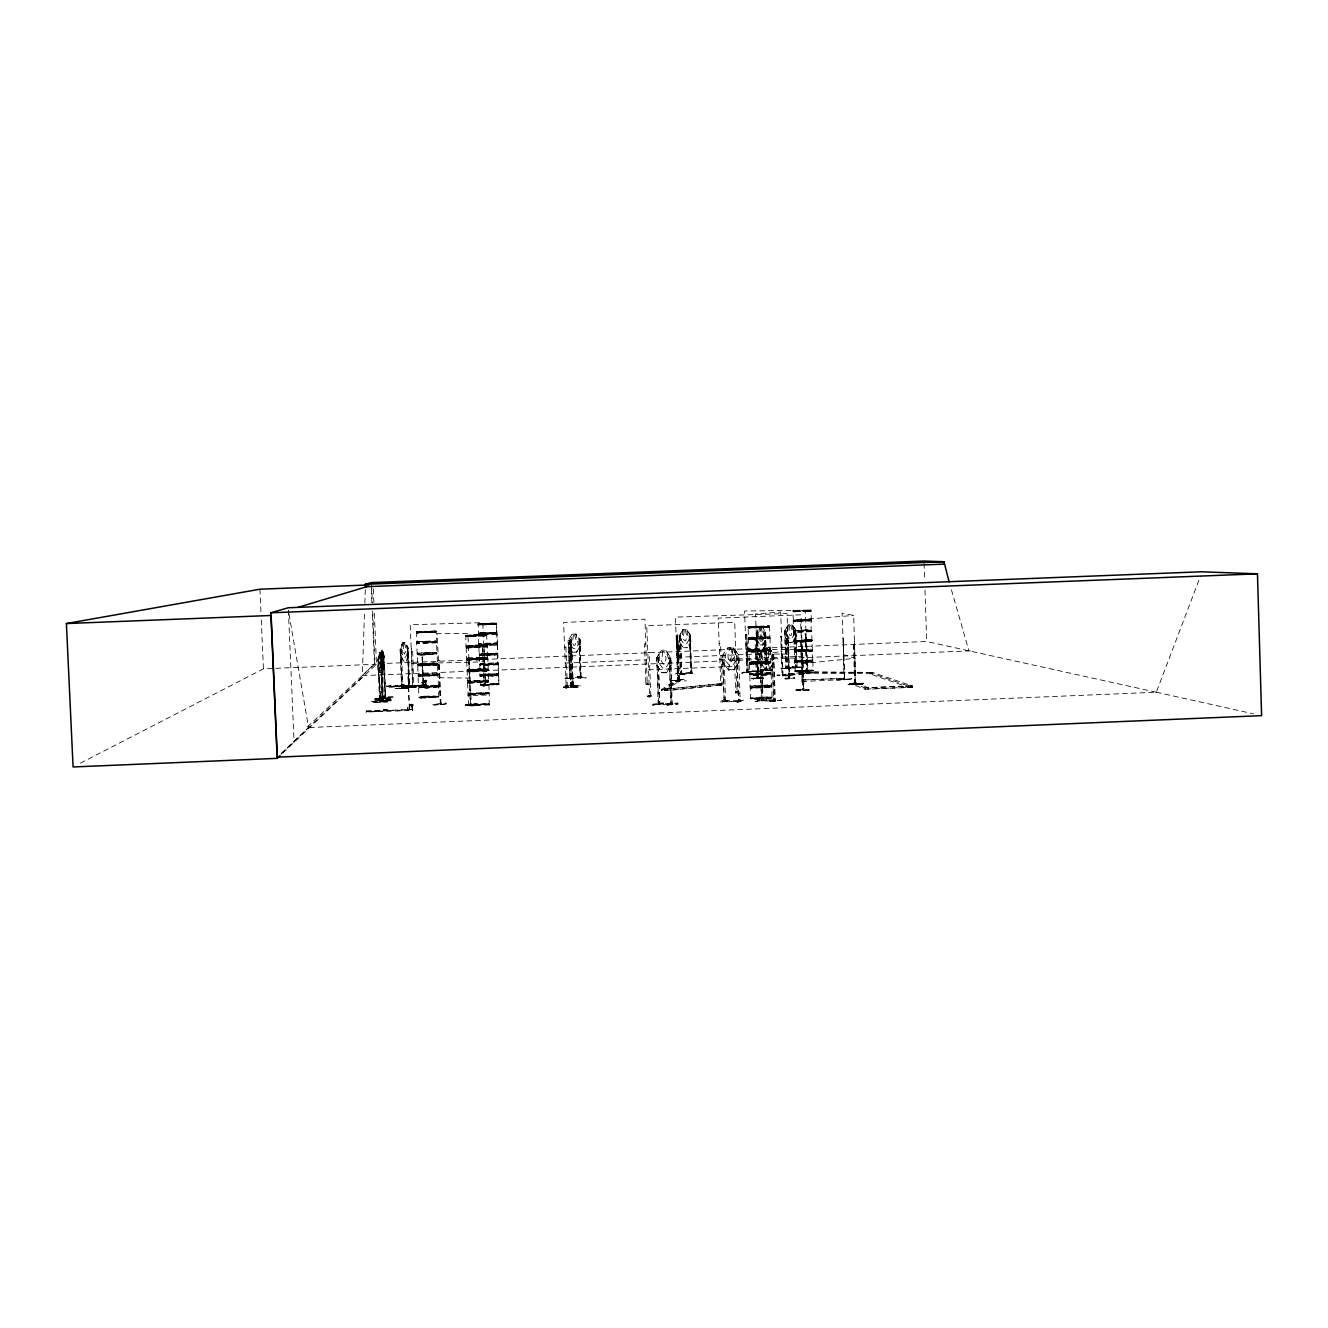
<?xml version="1.0" encoding="UTF-8"?>
<svg xmlns="http://www.w3.org/2000/svg" width="1328" height="1328" viewBox="0 0 1328 1328"><rect width="100%" height="100%" fill="white"/><g stroke="black" fill="none" stroke-linecap="round" stroke-linejoin="round"><path stroke-width="0.75" stroke-dasharray="5 3.75" d="M771.186 672.981L749.606 674.79L771.402 673.728L749.623 674.226L748.129 626.75M757.591 633.058L756.18 633.356L758.271 678.409L756.993 633.29M770.091 637.656L760.23 637.423M812.47 649.973L812.354 651.251L810.512 651.517L794.426 651.716L795.157 671.404L807.49 671.37M811.325 620.558L811.076 610.365M812.553 650.288L794.21 651.135L795.057 649.857M807.158 662.44L812.852 661.145L794.659 661.892L812.819 661.311L812.504 650.604M425.84 680.052L426.006 685.597L425.989 682.127L421.989 682.326C419.416 688.004 426.321 681.314 426.039 685.514L386.68 687.257M572.667 686.427L570.824 645.856L572.385 686.526M677.977 645.242L677.961 649.01L677.645 645.01M381.003 657.974L381.866 657.36M383.892 656.132L382.713 649.824L384.141 656.231L383.161 656.314L384.788 697.847L385.635 696.221M424.96 680.716C422.985 681.812 426.753 680.401 424.894 680.949M425.873 681.463L426.188 681.164M410.634 705.085L411.531 704.819M411.763 704.487C411.663 705.981 412.576 704.72 410.75 704.637M761.176 662.738L749.291 662.307L770.074 661.41M424.329 681.015L423.665 680.467L424.08 681.413M424.595 681.231L424.96 681.264M569.596 640.395L568.085 640.594L569.745 678.757L570.592 677.263M573.281 686.41L571.422 646.122C569.43 622.633 570.31 668.432 571.638 650.986M578.56 687.107L563.437 687.522M579.091 639.764L580.27 677.961L579.025 639.465M677.695 643.848L677.678 646.255L677.363 643.665M677.944 650.205L677.927 652.596L677.595 650.006M678.027 654.787L678.027 650.869L678.409 655.136M680.534 635.846L681.762 674.143C681.911 672.682 680.65 671.619 680.334 674.209L692.004 673.346L691.954 671.951L690.427 672.034L690.626 673.412M689.713 635.232L691.075 673.412L689.132 635.465L690.709 635.332L686.593 629.555L682.741 629.804L686.642 629.721L690.494 635.398L690.925 641.358L687.273 647.649M794.924 630.053L795.887 667.801C795.256 665.859 797.182 665.66 796.783 667.702M677.961 659.651L677.695 640.959L679.272 681.629L677.844 640.677L677.247 641.275M677.927 647.4L677.396 641.872L676.965 646.968L677.164 635.531L677.313 647.118M563.437 687.605L578.56 687.14L578.626 686.244L563.537 687.589M563.504 686.825L580.535 686.111M412.444 705.732L412.809 705.168M804.121 640.909L811.342 640.229M382.149 656.729L382.564 650.919L383.145 656.48M410.701 705.583C412.112 704.886 408.775 706.015 410.352 704.554M678.127 659.817L677.413 640.494M677.147 646.902L677.911 653.708L676.848 634.502L677.961 641.208M410.319 704.587L410.535 705.666M411.116 704.521L411.713 705.649M836.358 679.239L836.391 680.102L851.812 679.239L801.73 681.496L801.979 679.969L844.691 678.342L844.741 679.853L843.147 638.403L844.01 679.886M677.944 645.923L677.861 649.558L677.263 645.541M678.193 652.28L678.093 655.899L677.496 651.865M851.796 678.658L836.275 680.052M416.76 641.673L436.397 640.777L436.182 631.281M420.212 697.897L421.756 697.93L419.067 697.598L418.469 687.257L438.489 686.294L437.742 673.744L418.104 674.491L416.693 642.885L426.338 642.818M438.29 697.017L438.456 686.443L418.403 687.057L418.071 675.869L437.941 674.939L417.922 675.354L421.225 674.01L437.759 673.678L437.144 653.276L417.141 653.741L436.464 652.446M476.769 645.657L465.995 646.603L465.779 635.448L486.928 634.801L481.5 634.502M468.635 705.566L467.522 682.293L488.804 681.048L470.494 681.878L467.622 680.882M466.211 647.549L466.609 659.501L487.791 658.655L486.646 634.618L485.218 634.85M467.589 647.998L487.21 646.703M488.156 644.163L497.419 644.113L496.987 632.908L478.346 634.037M480.902 685.348L479.989 675.404L498.631 674.823L498.249 663.784L479.591 664.249L478.794 644.86M494.282 683.621L499.046 684.368L498.631 674.823L480.122 675.67M382.481 701.035L380.937 656.945L381.684 650.073L383.078 701.101L381.435 656.563M386.929 686.825L386.83 686.327M811.823 630.667L793.546 631.597L793.248 621.089L811.292 620.84L811.01 631.68M793.663 630.634L811.026 629.638M970.336 650.853L362.295 675.62L364.536 611.544M364.835 603.277L365.416 586.744M386.846 686.609L426.072 685.364M389.984 698.528L390.117 697.632L374.712 699.009M374.546 699.026L390.133 698.296L374.679 698.877M387.71 700.918L387.759 701.815L371.79 702.346L371.94 701.433L390.996 700.686L375.16 701.101M371.923 701.516L387.693 700.952L387.759 701.815L371.79 702.379M571.272 649.11C570.791 660.298 569.961 628.277 571.156 646.288M390.913 699.773L375.011 700.47L390.897 699.806M756.977 699.175L772.265 697.764M371.193 710.513C372.338 712.19 365.515 709.501 366.246 712.04L412.643 710.414M366.495 711.592L366.495 710.712M570.725 687.34L569.264 646.753L570.127 640.03L571.455 646.172M571.671 659.053L572.003 652.347L570.874 659.319L570.044 653.077M477.101 659.501L487.808 658.588L488.721 680.733L472.884 680.899L467.456 682.21L488.721 681.38L489.285 693.581L468.419 693.349M401.405 649.093L400.077 649.359L401.62 688.402L409.904 687.406L408.177 648.545L407.032 648.628L405.505 642.752M406.318 661.112L408.576 654.604L407.563 648.147M759.682 699.109L750.635 698.81L750.187 686.692L771.751 685.895L750.171 686.676L749.839 675.421L764.364 675.587L771.302 674.06L749.623 674.84L771.203 674.74L772.099 698.096L771.17 698.345M436.646 641.789L416.56 642.536L436.663 641.789L436.862 652.33L417.224 653.177L436.48 652.446M478.761 644.578L478.445 634.22L492.306 633.921M423.184 683.588L422.337 656.962L423.051 684.02L422.121 662.008M380.721 661.825C379.426 672.964 379.061 640.212 380.588 658.854M383.261 659.369L382.696 662.108L382.265 659.634M409.505 708.936L408.31 676.898M416.776 631.746L417.507 632.394M435.833 664.913L436.995 664.531C435.567 661.095 416.444 668.167 418.088 664.199L434.621 663.07M419.216 697.764L426.039 697.515M465.68 635.431L467.224 635.597L466.145 635.763M480.869 623.612L477.931 624.16L482.761 623.496M486.28 670.59L488.355 669.91L486.762 669.91M763.268 678.409L751.548 678.326L763.484 678.326M747.83 627.098L754.337 627.397M749.175 663.004L758.371 663.502M769.676 626.218L767.418 625.886L768.796 625.969M794.708 640.86L793.829 640.943L804.287 639.98M794.957 671.337L812.487 670.574L811.308 670.524M813.251 670.673L812.421 670.972M412.41 704.421L412.576 710.663L412.726 709.65L366.229 711.742L366.163 712.605M480.255 645.292L497.402 644.163L498.216 663.585L488.936 663.452M380.439 657.011L382.364 701.134L380.439 657.011L381.85 650.056M381.717 665.212L381.003 672.283L381.933 665.262M383.543 669.611L384.24 662.705L383.709 669.611L382.514 669.727L381.219 663.568L382.68 669.893M379.41 700.52L380.522 700.387L380.223 702.047C383.344 687.921 372.902 663.751 380.323 652.048L380.887 658.622M378.546 659.385L379.293 652.48L380.123 668.15L381.319 663.784M403.812 643.715L403.197 649.077L404.243 654.106L405.87 651.533L405.77 648.811L404.675 643.632L403.679 643.715M383.842 661.294L382.68 665.577L381.85 661.825M752.926 678.84L762.704 677.048L752.926 678.874L762.737 677.878M813.068 670.424L794.974 671.005L813.234 670.391M812.836 661.327L813.068 670.806L811.209 671.088M497.303 644.412L497.668 663.004M812.404 650.886L794.327 651.351L812.487 650.637M812.719 661.892L796.684 662.108M761.425 627.795L760.429 627.878L759.666 633.107L760.811 638.021L762.72 635.514L761.309 627.795M770.057 637.822L770.323 651.367L765.974 651.965M804.419 650.106L812.437 650.089L794.26 650.72L802.261 649.973M678.425 655.136L678.01 645.209M811.358 640.71L812.205 640.627L810.578 641.225M797.597 640.727L811.972 640.113L810.163 639.664M812.006 640.926L799.439 640.843M407.663 688.302L408.028 687.539L395.18 688.518L408.061 688.352M407.995 688.236L395.213 688.419M677.595 644.993L677.977 654.887M662.755 651.766L661.56 661.294L663.236 664.149L664.764 664.149L666.042 658.041L664.299 651.766L662.655 651.782M728.408 669.943L733.139 647.765L738.816 655.019L739.015 662.406L733.886 669.86L728.408 669.943L722.996 662.589M801.182 619.778L793.198 620.325L811.225 619.064L807.69 619.462M796.119 689.979L808.752 690.311M752.03 671.337L762.737 671.603M752.03 670.74L763.235 671.553L751.615 671.487L752.096 670.673M811.806 630.866L793.563 631.58L794.376 650.139L812.437 649.923M800.651 611.195L794.061 611.179L811.076 610.482L794.725 611.826M795.09 671.055L797.032 670.374M803.374 620.309L811.375 619.678L793.281 619.877L792.849 610.83L810.877 610.15M764.364 647.101L762.421 654.355L762.621 659.883L765.725 664.299L768.696 664.315L771.551 659.916C771.053 655.185 771.933 644.08 764.164 646.919L759.898 654.289L764.247 647.118M794.908 630.136L793.663 630.468M670.955 665.295L666.573 672.748L671.105 665.361L670.823 657.974L665.843 650.604C657.758 647.583 659.518 658.854 659.369 663.585L662.572 667.967L665.643 667.967L668.582 663.585L668.366 658.041L665.776 650.803M790.459 667.984L781.462 668.316M780.964 668.449L790.558 668.681M684.169 674.375L684.783 673.562L676.085 673.346L684.75 673.562M770.489 650.006L748.843 650.604M684.7 674.242L676.101 673.877M755.2 701.416L766.97 700.205L766.937 699.242L755.831 700.586L755.964 701.466M766.223 700.188L755.2 701.466M564.898 678.641L573.646 678.11L573.065 678.857M565.462 678.409L573.679 678.907M653.011 705.118L652.961 704.155L663.319 702.861L663.353 703.823L652.28 704.985M663.236 703.657L652.231 705.118M771.817 686.576L750.121 687.506L771.784 686.626M680.567 635.963L679.023 636.129L682.907 629.97L681.43 640.544L684.069 643.964L686.559 643.798L688.883 640.046L686.593 629.555M793.181 620.359L801.199 620.309M793.58 630.933L811.823 630.435L794.227 630.485L795.754 667.785M794.775 641.856L795.97 641.474L793.912 641.175L796.368 641.988L794.127 641.988L795.14 641.856M794.028 641.557L797.613 641.042M810.196 639.664L794.011 640.76L795.738 640.876M414.784 686.659L415.498 685.829L409.821 686.875L415.498 685.829M425.624 684.401L425.491 680.069M720.905 702.346C719.693 699.972 728.209 698.395 727.412 701.068L720.772 702.114M727.263 700.918L719.992 702.363M772 698.113L769.692 698.511M408.659 654.654C404.525 673.03 396.292 648.994 402.749 642.852L405.538 642.586L408.393 648.479M793.629 630.85L801.564 630.368M416.179 632.028L419.482 631.53M438.821 696.818L435.617 697.349M480.421 669.461L488.322 669.412L467.19 669.81L468.651 669.445M768.381 662.506L770.97 662.29L768.646 661.045M793.563 610.913L794.592 611.527M645.889 643.864L644.478 643.897L645.873 684.501L647.4 684.435L646.055 684.534C644.445 682.028 649.292 682.575 647.284 684.484L644.943 619.163L563.603 622.417L566.243 688.236L564.915 687.373L565.379 685.812L580.452 685.945M565.628 686.609L566.209 687.373L564.915 687.406M566.11 688.103L565.545 687.273M648.545 695.291L649.774 697.1L647.782 696.171L649.774 697.1M737.372 692.95C737.322 688.419 733.62 694.312 737.156 693L734.716 622.251L646.719 625.77L649.608 696.968L647.782 696.171L648.645 695.208M676.981 680.467L678.243 682.077L677.064 680.434L676.267 681.314L678.243 682.077M677.413 682.111L676.915 640.694M720.971 685.198L719.676 683.571L721.204 685.298M412.51 709.899L412.593 706.396C405.073 702.08 408.825 715.095 407.713 707.094L412.394 706.944M795.455 632.311L793.679 631.945M412.51 709.268L407.796 709.467L412.56 709.119M412.211 708.969L412.012 704.006M1156.339 692.22L926.712 641.49L374.911 663.851L306.552 727.628L1156.339 692.22L1200.462 576.169M767.65 684.949L750.254 686.128L771.585 685.248L767.634 684.949M407.215 653.31L405.687 657.161L403.978 657.343L402.102 653.857L402.799 643.001L405.538 642.586L408.31 648.545M466.759 636.444L485.284 635.232M482.695 624.89L478.943 624.625L480.454 624.741M469.199 671.57L468.087 671.586L472.585 670.955M481.699 655.434L480.188 655.335L481.732 655.434M750.519 627.563L748.693 627.347M756.23 661.311L749.473 661.975L749.457 663.95L752.046 663.685M793.762 611.727L795.273 611.677L793.762 611.577M771.12 672.615L749.789 673.495L771.153 672.864L770.356 651.367L749.075 652.098L765.99 651.965M793.198 620.259L811.408 620.259L803.39 620.857M762.969 644.877L765.775 638.536L769.875 638.602L749.158 639.681M765.658 632.56L765.874 638.585L763.102 644.877L760.081 644.993M757.441 671.503L766.804 670.623L765.443 632.609L762.322 626.766L759.317 627.165L756.462 633.307L758.437 678.342L756.396 678.459L755.034 638.336L770.057 637.423M770.771 662.44L763.932 663.286M770.738 661.51L769.875 661.825M770.622 661.377L761.127 662.157M761.459 653.708L762.637 700.902M772.315 653.808L773.56 701.101L772.232 654.389M792.949 611.229L794.841 610.93M405.057 685.497L401.056 685.165L400.857 686.061L401.056 685.165M762.67 687.107L750.32 688.236L771.634 687.356L762.67 687.107M387.892 709.799C389.253 710.762 381.335 711.061 383.194 709.999M787.056 667.088L785.827 667.187L786.209 668.565L784.815 630.883L788.251 624.691L792.036 624.442L795.87 630.153L796.086 636.112L792.567 642.304L788.882 642.569L785.031 636.859L788.981 642.569M397.52 685.314L393.32 686.377L393.536 685.48M426.504 632.128L435.999 632.095L432.048 632.228L433.011 632.045M433.409 665.145L434.024 664.93M482.711 635.78L483.342 635.647M485.235 670.374L483.907 670.939L485.019 670.955M748.76 628.011L769.41 627.082L765.243 627.065M682.841 629.821L679.172 636.095L680.334 674.209L680.666 672.831M766.538 663.303L767.667 662.987M807.524 610.465C813.3 610.913 804.851 611.361 808.553 611.013M808.652 641.524L811.059 641.258M379.028 710.181C380.389 711.127 372.421 711.443 374.33 710.38M580.037 639.781L580.369 645.823L576.601 652.114L572.617 652.397L568.65 646.553M656.58 658.024L661.062 650.836M656.729 658.09L661.161 650.82M390.88 685.58L386.664 686.642L426.105 684.899M386.664 686.642L386.896 685.746M749.473 663.967L759.002 663.054M749.971 663.469L751.748 662.821M749.424 662.904L753.806 662.174M750.254 662.572L749.457 662.639M381.568 657.941L381.833 650.82L383.327 700.088M769.377 626.135L765.044 626.517M382.315 700.022L383.161 699.358M382.713 700.205L379.891 700.852M383.842 697.798L383.908 699.325M383.111 697.748L383.875 697.715M738.916 662.34L733.869 669.661L728.557 669.727M755.2 650.272L748.909 650.106L753.325 649.508M423.516 683.854L422.437 661.991M477.98 624.011L496.406 623.164L496.971 632.858L478.478 632.941L478.113 623.944L478.478 624.907M482.96 669.926L466.958 670.789L468.651 670.64M493.07 654.77L497.768 654.223L494.929 653.044L497.286 653.094M488.272 669.578L484.521 670.391M750.569 698.312L770.074 697.233M375.774 699.507L391.478 698.113L375.724 699.341M382.016 664.647L382.481 671.072L382.58 663.851M736.193 660.663L732.79 665.096L729.255 665.162L725.603 660.846L725.403 655.335L727.761 648.064L733.073 647.964L735.994 655.136M750.42 637.606L748.56 637.357M748.444 637.473L763.5 636.494M769.327 626.119L769.808 636.793L763.5 636.494M749.092 627.712L748.145 627.912L750.303 627.862M381.933 657.775L381.817 651.932L382.115 657.543M382.497 670.823L381.85 651.002L381.783 657.543M381.833 650.82L381.584 657.36M748.693 626.982L748.145 627.912M748.062 626.916L748.975 626.617M762.654 677.778L752.959 678.774M280.872 754.304L308.577 727.545L288.375 610.249L294.086 742.335M362.295 675.62L374.446 663.867L372.238 611.245M282.814 753.009L376.488 664.232L374.264 611.262M281.353 753.175L363.723 675.57M436.132 631.464L430.886 631.979M437.46 664.349L434.256 665.162M486.164 653.525L494.979 653.276L479.142 654.372L482.014 654.787M483.99 654.007L479.176 654.704L480.537 655.136M472.519 670.341L482.778 669.594L466.941 670.225L474.843 670.756M480.919 685.082L497.651 684.219L480.919 685.032M770.788 662.074L770.057 661.809M661.576 689.398L664.664 689.298L678.475 680.384L675.554 680.467L661.576 689.398L661.626 690.726L664.714 690.626L678.525 681.629L676.998 640.229M661.626 690.726L675.603 681.729L678.525 681.629M409.92 705.732C407.696 704.687 419.15 705.052 409.622 705.185M751.233 672.117L741.688 673.113L751.366 671.42L742.203 672.416M410.684 704.554L411.796 705.5M80.394 763.185L263.425 668.814L273.717 668.399M571.555 645.607L573.181 686.476L571.455 687.323L570.077 646.155M569.446 640.013L570.808 687.34L572.484 686.51M572.418 685.464L571.007 686.194M570.907 685.779L571.604 685.746M573.231 684.933L572.6 684.949M489.152 704.919L489.252 693.681L468.004 694.561L489.019 692.336L468.435 693.349M415.332 686.543L409.207 687.622L407.53 648.114M468.485 705.201L471.772 704.288M726.599 700.952L727.412 701.068M480.836 685.348L498.88 684.418L498.515 675.454L482.944 675.753M479.242 654.189L480.504 654.322M467.124 670.607L470.178 670.806L467.141 670.059M489.219 704.902L468.817 705.732M757.524 633.273L756.562 633.356L759.267 627.015M496.191 684.219L498.913 684.103M812.022 640.494L804.071 640.478L806.362 640.362M795.04 670.939L796.833 671.221M498.515 675.454L497.27 675.736M488.14 680.185L467.589 680.882L466.609 659.501L482.529 659.12M387.212 710.131L383.477 709.783L387.295 710.098L385.319 710.297M387.195 709.667L383.526 709.816M383.493 710.264L385.452 710.048M570.891 659.136L570.011 653.127M487.027 670.623L486.231 670.889L488.106 670.74M485.998 670.341L485.102 670.955M485.517 670.955L487.16 670.806M488.106 669.196L484.986 669.71M487.658 669.096L485.019 668.698M498.448 673.694L498.083 664.697L482.429 665.627L479.557 664.598L497.701 663.004M438.306 687.107L421.325 688.236M468.718 671.603L469.896 671.503L467.257 671.636L472.386 671.852M468.054 671.586L469.863 671.487M404.525 684.816L401.371 684.916M401.371 685.364L404.542 685.215M480.072 663.502L488.82 663.685M487.293 659.452L482.512 659.12M419.665 676.118L437.842 675.62L418.187 676.417L419.681 676.118M496.041 654.737L493.966 654.936L496.622 654.804M494.547 654.92L497.651 653.426M497.635 653.758L496.39 653.658M466.775 660.165L468.236 659.867M390.996 700.686L390.897 698.993L375.011 699.723L375.309 701.201M467.141 660.033L479.84 660.082M479.358 653.94L479.425 655.501L481.101 655.318M479.358 654.986L480.62 654.704M380.223 702.047L378.115 659.335L379.476 702.064L380.572 701.948M393.121 696.636L377.75 697.117L377.799 697.98L393.304 697.432L393.105 696.619M379.625 702.064L383.344 701.001M379.559 700.52L380.522 700.404M382.198 699.557L382.464 699.474M382.066 698.744L385.834 697.731L384.174 656.148M385.352 696.752L382.464 697.565L384.821 696.768M435.152 665.145L437.095 664.863M433.858 664.963L435.401 664.515M435.484 664.847L436.464 665.029L427.865 664.93M422.337 664.93L435.982 664.531L433.542 664.996M433.841 664.614L435.219 664.515M495.61 633.904L496.838 634.02L497.203 642.968L478.81 644.346L488.04 644.329M435.866 663.552L417.706 664.066L420.827 663.635M478.893 645.043L497.353 643.599L478.91 643.715L480.188 643.482L497.203 642.968M496.838 634.02L483.06 634.834M485.683 635.714L473.415 635.88M486.762 634.983L484.587 635.216L485.517 635.73M496.44 632.294L496.373 623.181M482.479 635.83L485.069 635.149M379.941 672.582L378.812 666.042L379.941 672.582L381.169 672.283M465.829 636.51L468.203 636.378M382.514 669.91L383.692 669.445M436.597 642.038L416.826 643.499L435.036 642.951M493.717 624.426L496.406 624.077L494.647 624.027M496.091 624.16L492.788 624.226L495.195 623.712M493.75 624.011L495.377 624.11C488.073 624.973 501.22 623.147 493.767 623.43M494.863 624.127C489.401 623.928 500.175 623.463 495.161 623.098M416.378 631.879L417.191 641.457M478.18 624.841L482.745 623.828M381.153 658.671L380.157 652.065M383.327 656.264L385.402 697.831L383.892 655.949M432.945 632.427L435.617 632.161M434.688 632.095L435.103 632.111M432.148 632.045L434.488 632.145M435.999 631.066L432.911 631.447M432.048 632.228L434.887 632.145L432.364 632.012M432.646 632.228L434.555 631.348M432.961 631.846L434.522 632.145M379.111 652.496L380.323 652.231L381.103 658.721M420.993 632.377L417.175 632.825L430.87 631.945M381.7 650.239L382.696 649.99M756.03 638.303L756.86 638.27L756.03 638.303L757.408 678.392L758.388 676.882L756.296 676.965M813.002 670.175L805.183 671.121M812.686 660.049L794.742 660.78L812.703 660.199M854.767 682.841C856.527 686.526 855.896 680.517 855.182 682.858M571.438 687.323L569.397 640.079M769.842 662.34L770.721 661.975L768.696 661.759M767.601 662.722C771.701 662.572 765.376 663.751 767.667 662.705M769.51 663.004L767.501 663.153M751.067 663.768L752.046 663.685L750.901 663.685M750.752 663.286L751.665 663.884M749.39 662.257L751.681 663.236M743.63 700.022C732.209 704.504 734.284 700.387 743.547 700.918L743.547 699.956M737.073 701.234L737.106 702.197L744.444 700.869M726.067 701.665L725.42 700.039C721.519 700.155 728.524 699.225 725.802 701.665M740.194 699.839C735.911 700.321 742.037 698.661 740.46 701.533L724.358 701.682L724.291 700.039M738.385 700.387L726.034 700.47M725.686 701.715L723.959 655.401M469.896 705.417L468.352 705.384L489.086 704.172M488.09 704.687L489.534 704.703L488.073 703.724M409.223 685.995L408.991 687.506L407.729 648.562L408.559 687.506L409.954 687.605C411.663 685.198 406.916 686.36 409.373 685.978M409.705 685.995L408.543 686.078M402.832 688.319L402.284 686.958M401.62 686.974L402.915 686.875M470.029 704.753L468.917 704.985L489.185 704.57M808.387 641.49L809.449 641.441M468.983 705.417L471.772 704.985M483.143 686.045L488.306 685.032M484.421 684.235L484.139 685.68M482.96 686.144L488.87 685.065M748.876 650.72L770.456 649.973M485.301 684.252L485.666 685.646L483.94 646.47L482.512 646.52L484.189 685.713L485.517 685.646L482.794 622.666L410.203 624.724L412.742 687.14L411.381 648.296L412.593 648.263L413.805 687.124L414.087 685.696M794.028 641.109L799.672 640.511M413.157 687.091C410.767 684.252 417.125 686.526 412.792 687.14M409.954 687.605L415.531 686.642M498.564 684.567L496.191 684.883M438.257 696.337L421.723 697.266M678.525 681.264L677.695 641.009M498.647 683.986L497.651 684.385L498.531 684.352M649.209 696.602C654.023 696.27 647.583 693.747 649.475 696.619M720.44 684.85L722.216 684.8L720.473 643.283L719.112 643.366M480.919 684.451L496.174 683.605M720.39 683.339C724.706 683.206 718.116 682.858 720.822 684.866L718.182 618.118L800.983 614.814L803.357 681.463M466.078 635.332L473.631 634.784M436.978 664.083L420.793 664.398M488.156 680.185L467.589 680.882M487.774 670.291L486.015 670.258M765.094 626.965L769.427 626.501M401.587 688.402L401.587 686.974M787.736 638.17L789.247 678.741L787.056 613.553L675.421 617.122L677.695 681.662L679.355 681.629M481.5 675.919L480.221 676.201L495.825 675.886M811.275 620.84L793.331 621.57L801.249 620.94M803.921 690.178C803.689 688.452 801.979 690.394 804.038 688.568M484.122 670.889L485.899 670.74L484.82 670.889M766.638 627.248L765.741 626.667L766.605 626.667M765.144 627.248L769.427 627.115M767.169 627.231L767.933 626.584L763.135 626.335M409.954 705.185L409.954 705.268M769.958 662.772L767.534 662.971M750.37 627.663L755.001 627.297M469.365 671.536L468.502 671.603M487.691 669.08L482.745 669.594M748.145 626.799L750.469 626.501L748.959 626.683M748.145 627.214L763.152 626.368M468.585 671.57L468.684 670.955M750.287 627.214L749.955 627.214M736.891 655.169L738.534 701.599L736.891 655.169L738.584 655.102L740.227 701.582L739.796 699.889M565.994 687.788C570.011 688.12 565.745 685.53 566.243 686.294C565.18 689.099 568.716 687.804 567.654 686.261M480.055 663.502L497.685 662.788M487.326 659.452L479.84 660.082M733.073 647.964L738.65 655.102M731.28 648.96L733.421 658.422L731.811 661.311L730.035 661.344L728.142 658.522L728.01 655.285L729.587 648.977L731.363 648.944M441.029 704.421L439.153 660.431L438.223 660.464L439.153 660.431M482.512 646.52L484.322 685.663M435.833 664.531L436.962 664.183M805.332 611.013L810.91 611.063L800.651 611.162M810.927 610.548L809.897 610.946M435.202 665.062L436.978 665.129M807.308 611.179L809.798 611.129L808.204 610.963M690.377 672.034L691.938 671.968M480.155 655.484L497.353 654.322L479.624 654.638M419.216 664.448L417.49 664.498L418.835 664.531M481.3 655.451L481.334 654.903M488.422 653.957L497.286 653.293M418.918 665.145L419.648 665.527M494.414 654.438L496.24 654.355M794.227 611.179L795.19 611.527M419.001 665.726L417.789 665.809L435.933 665.278M435.833 663.552L437.178 663.452L434.588 663.07M792.982 610.83L794.841 610.581L793.613 610.714M854.668 684.401L853.29 641.573L854.601 641.49L855.232 684.418L854.402 641.441M766.787 670.607C768.198 668.681 763.982 668.781 765.609 670.673M758.686 670.042L758.869 671.42L757.375 632.792M581.432 676.483L581.498 677.861C580.834 678.193 564.549 679.886 570.791 677.297M579.838 676.566L581.232 676.5L579.855 676.566L580.485 677.944M480.271 645.292L478.976 645.524L487.276 645.64L466.045 646.504L466.178 647.35M466.56 645.657L479.441 644.844M757.973 678.342L755.549 613.918L780.681 612.059L783.055 675.786L782.092 675.819L780.731 636.195M408.958 686.493L402.882 687.273M403.446 687.456L416.278 687.29L403.878 687.323M757.392 676.931L758.454 676.931M670.856 704.587C675.969 704.255 668.017 701.997 672.001 702.944M670.457 703.408L659.518 703.309M667.835 705.185L667.038 704.305L677.429 703.027M667.104 704.338L678.176 703.973L677.363 703.01M667.071 705.284L678.176 703.94M485.55 635.531L484.388 635.597M435.02 642.951L436.48 642.536L433.775 642.553M802.029 681.53L800.419 640.046L801.88 640.013M659.103 702.827L659.933 704.471L658.373 704.454M467.788 636.378L467.074 635.813L468.02 635.78M467.904 635.797L468.917 635.448M496.456 632.294L478.296 633.854M650.986 694.909L651.035 696.519M417.158 641.457L436.547 641.391L426.902 641.457M470.029 704.77L471.722 704.554M796.7 662.108L794.825 662.506L800.236 662.689M756.445 676.965L756.711 678.442M758.769 676.898C756.18 677.263 759.666 675.852 758.852 678.774L758.985 678.625M750.337 663.668L752.096 663.851M769.875 661.809L761.176 662.572M769.875 662.207L761.16 662.971M766.571 663.236L767.949 663.286M471.34 694.71C456.351 696.187 494.63 695.44 487.708 694.146M679.305 680.152L677.811 680.235M773.344 699.873L762.753 699.673M770.34 701.649L769.559 700.752L780.764 700.337M769.642 700.769L781.345 700.47L769.593 701.732M416.66 632.925C421.872 632.593 415.166 632.709 417.573 632.991M432.762 631.663L434.605 631.597M420.511 696.885L422.171 696.453M420.511 696.901L438.887 696.619L433.974 695.872M422.188 697.1L419.067 697.648L421.74 697.266M808.702 690.444L809.233 689.448L796.103 689.365L795.638 690.261M478.445 624.21L491.891 624.027M479.972 624.21L480.089 624.21M417.855 631.663L416.743 631.763L432.945 631.464M479.209 624.243L480.487 624.724M416.76 632.178L436.032 631.497M497.585 684.136L489.7 685.298M849.538 683.356L862.486 684.385L862.503 683.505L849.488 683.339L850.053 684.169M795.04 649.857L812.321 649.475L811.674 631.315L793.729 632.194M666.49 672.549L661.875 672.549L656.862 665.378L656.696 658.007M855.664 684.318L853.688 615.445L842.068 613.171L844.591 679.787M796.302 642.005L795.472 642.055M481.483 675.919L482.96 675.753M495.809 675.886L497.286 675.736M788.666 675.819L777.013 675.504L788.732 675.72M869.691 672.599L872.596 672.483L912.353 685.962L912.402 687.34L869.691 672.599L871.45 672.416L871.483 673.661L869.74 673.86L869.691 672.599L806.445 672.084M795.754 641.225L797.447 641.324L795.19 642.038L797.481 642.221L811.391 641.275M783.005 674.342L782.026 674.375L783.022 674.325M803.274 672.881L812.885 672.732L803.872 673.611M812.885 672.698L803.39 673.578M757.491 678.392L758.388 678.342M664.664 689.298L721.768 683.571L664.664 689.298L664.714 690.626L667.054 690.66L721.818 684.883L721.951 683.273M664.714 690.626L721.818 684.883M784.865 678.359L794.327 677.363L794.675 678.21L784.914 678.442M401.338 648.745L402.965 688.302M468.502 670.922L472.519 670.291M486.679 669.91L482.794 670.374L488.106 670.789M486.712 670.424L480.288 670.972M486.695 671.072L472.37 671.868L474.893 671.802M465.149 704.869C480.885 702.197 481.931 705.284 465.132 705.732L465.099 704.803L477.051 703.574M871.45 672.416L808.204 671.902L782.557 674.541L809.316 672.018L809.366 673.246L784.865 675.803L784.831 674.558M782.624 674.375L782.524 675.819L808.254 673.13L808.204 671.902M468.635 669.478L485.035 668.698M480.437 669.561L468.635 670.275L470.112 670.291M670.789 702.894L670.557 704.637L669.295 657.509L671.204 704.57L670.955 702.877M670.823 657.974L671.669 704.653L672.117 702.894M747.1 672.665L745.722 634.319L746.734 634.303L748.262 672.682C745.108 673.91 747.78 669.096 747.349 672.665M746.734 634.303L748.145 672.682L748.228 671.271L746.685 671.321M772.73 670.59L761.11 669.76L772.73 670.507M434.19 705.035L446.142 703.823L446.092 702.91C418.337 705.732 441.759 704.985 446.142 703.823M495.311 663.303L496.755 663.153M811.026 631.68L795.439 632.311M495.46 664.481L498.183 664.066L479.64 664.813L495.41 664.498L488.87 664.88M668.88 658.09L670.524 658.041L672.283 704.604L658.157 704.487L656.845 658.074L658.721 704.438M769.51 668.914L765.044 668.88L760.164 661.676L759.732 654.405L761.459 700.885L775.32 701.051L773.726 654.306L768.779 646.919M765.459 669.71L758.437 670.408L765.841 669.71M440.381 702.811L440.962 702.811M785.645 630.866L784.649 630.933L785.894 668.548L797.099 667.718L795.771 630.153L792.036 624.442M435.916 664.183L418.552 665.76M402.201 686.891L402.484 688.302M802.095 663.585L855.199 658.306L843.529 654.621M419.167 664.548L420.827 664.282M420.81 664.73L417.922 665.328M468.22 659.867L477.316 659.269M665.843 650.604L670.673 658.041M844.741 679.836L844.691 678.326M768.597 626.633L766.621 626.949M480.603 654.389L490.928 654.14M767.601 627.214L768.447 627.131L751.947 627.38M496.357 653.442L490.928 654.106M483.89 654.77L481.964 654.704L496.406 654.007M494.248 654.737L495.128 654.687M494.78 654.887L495.128 654.77M767.617 697.997L771.95 697.217L768.049 696.901M769.742 698.511L762.471 699.026M676.931 657.294L757.026 654.04L782.109 651.699M768.713 647.118L773.46 654.389L774.772 701.101L775.253 699.358L773.377 699.391M855.481 684.335L853.838 641.457M801.016 646.338L802.394 646.255L803.988 690.178L802.477 690.261L801.481 646.338M494.564 645.142L497.286 644.777L488.173 644.794M764.164 646.919L769.709 669.096L773.992 661.726L769.593 669.096L764.978 669.063L760.313 661.61M677.695 679.189L678.425 679.139M759.965 644.993L763.102 644.877L759.384 627.015L758.172 633.224L758.338 637.772L760.446 641.192L762.421 641.026L764.247 637.257L762.438 626.766L765.443 632.609L764.198 632.692L765.492 670.69M471.739 704.288L488.106 703.74M471.722 704.57L473.897 704.355M471.739 704.985L486.513 704.371M738.667 699.856L738.733 701.549M806.494 673.313L805.332 634.037L806.378 634.02L807.856 673.18M806.378 634.02L805.017 634.054M788.832 678.724L787.404 638.204L788.268 638.17L789.795 678.691L788.782 678.724M796.983 670.623L805.366 670.159M811.242 671.088L807.474 671.37M803.506 690.162L800.518 619.628L853.688 615.445M485.251 634.817L483.541 635L485.251 634.884M483.575 636.046L486.695 635.631L485.201 635.514M468.502 660.614L469.448 660.58L471.324 705.085L470.261 705.135L468.502 660.614L469.448 660.58M422.155 696.453L424.246 696.27M422.155 697.1L424.263 696.918M433.559 697.532L435.667 697.366M471.324 694.693L487.741 694.146M765.559 632.609L766.488 670.59M764.862 632.327L765.874 670.69M751.814 663.469L753.856 663.303M751.731 662.456L756.263 662.025M751.748 662.871L758.969 662.373M493.003 624.044L479.043 624.625M493.684 623.496L495.178 623.347M478.993 624.774L480.902 624.542M470.411 671.138L482.811 670.291M795.854 666.822L787.388 667.486M765.99 669.295L765.443 669.312M780.964 668.482L790.542 667.901M801.448 667.054L792.418 666.805L793.015 667.453M766.322 670.607L766.14 669.229M795.306 641.856L811.076 641.374M470.311 670.109L472.536 669.827M484.936 669.445L477.532 670.291M586.096 677.961L577.248 676.915L586.063 677.878M680.866 672.815L681.712 672.748M690.709 672.449L681.862 673.13M675.554 674.126L676.168 673.279M687.539 673.196L696.187 673.479M782.624 675.819L781.146 636.162M440.63 704.404L437.128 633.705L467.937 633.539L470.66 705.135L470.859 703.442M760.297 638.818L770.041 637.988L748.328 638.868L765.957 638.569M418.901 664.979L417.706 664.697L419.698 665.145M434.422 664.896L429.824 665.162M435.982 665.096L434.588 665.029M795.904 640.86L797.63 640.644M580.153 676.965L571.007 677.662M480.404 655.302L488.472 655.019M493.053 654.438L494.962 654.272M420.777 663.9L437.111 663.452M750.42 626.534L767.451 625.92M494.58 645.142L483.508 645.64M749.158 627.878L750.071 627.845M766.97 626.949L767.999 626.999M768.082 627.181L766.19 627.148L767.053 627.115M683.571 647.749L687.373 647.649L683.422 647.915L679.604 642.071M767.65 697.997L754.57 698.428M739.978 701.582L724.225 701.732L722.548 655.318L727.595 647.881L733.139 647.765M572.75 652.231L576.618 651.965L580.369 645.823M471.091 635.299L468.917 635.481L481.549 634.933M483.707 634.9L478.545 634.751L496.954 633.39L478.495 632.941L496.755 632.261M484.654 635.149L478.86 635.714M482.944 635.846L485.251 635.747M483.608 636.046L466.128 636.577M680.417 635.614L681.712 674.143M786.027 630.418L787.238 668.482L786.143 630.418M794.343 630.285L795.87 630.153M580.884 677.861L579.888 639.847L575.887 634.004L578.244 644.495L575.837 648.263L573.264 648.446L570.525 645.01L571.903 634.253L568.201 640.561L570.027 678.741M473.897 704.371L484.338 703.94M659.418 702.827L658.007 702.811L659.817 702.761M659.286 702.827L659.95 704.454L658.207 657.46L656.397 658.124M417.822 632.809L418.785 632.593L417.457 632.659M430.87 632.56L432.961 632.427M794.825 610.614L807.524 610.116M794.742 611.544L800.9 611.179M807.407 610.897L809.715 610.963M578.543 639.913L579.888 639.847M424.213 696.27L433.99 695.872M424.23 696.918L437.51 696.553L434.007 696.553M433.542 696.885L426.039 697.499M431.152 697.316L438.373 696.021M433.575 697.532L421.723 697.93M491.825 623.994L494.365 623.728M493.717 624.193L482.678 624.89M419.432 631.547L421.54 631.398M571.903 634.253L575.97 634.004L580.12 639.781L581.017 677.861M753.325 664.199L770.705 663.104L768.281 662.954M763.932 663.934L766.405 663.751M485.218 684.601L487.426 684.468M491.709 676.184L493.916 676.035M763.866 662.008L766.322 661.842M763.899 662.805L766.389 662.589M786.79 667.104L786.923 668.465M680.915 674.209L691.888 673.346L690.162 635.398L691.373 673.346L691.656 671.951M761.608 699.126L762.073 700.802M753.325 649.508L768.281 649.077M472.502 669.943L477.731 669.544M480.221 669.727L482.761 669.561M485.235 670.64L484.205 670.773M486.164 653.509L479.624 654.057L490.912 653.791L486.065 654.023M490.812 654.455L493.053 654.322M797.613 641.075L801.946 640.81L799.672 640.959M795.704 641.49L808.486 641.275M806.378 640.976L811.358 640.594L799.439 641.225M809.167 640.959L810.362 640.926M422.885 664.232L425.275 664.116M757.89 670.109L758.338 670.026M806.561 671.752L806.328 673.23L871.483 673.661M467.904 636.212L468.469 636.378M483.309 635.747L484.521 635.797M807.69 619.462L803.34 619.678M765.077 626.55L754.337 626.982M765.094 626.916L757.043 627.331M809.001 610.681L809.267 610.664M421.524 631.414L434.837 630.999M430.886 632.56L417.274 632.825M482.728 623.513L493.767 623.114M482.745 623.861L495.228 623.463M771.402 697.781L750.735 698.81L753.076 697.515L768.065 696.885M426.62 696.768L429.176 696.636M479.425 655.501L497.651 654.77L496.705 654.654M799.705 641.507L801.979 641.407M809.283 641.258L811.425 641.291M429.824 665.112L418.835 665.394M435.285 665.145L433.824 665.179M488.986 664.631L479.79 665.428L479.989 675.404M475.092 670.806L482.977 670.524M480.288 670.922L474.843 671.138M756.213 661.311L768.696 661.045M756.23 662.124L766.82 661.842M768.497 662.689L767.252 662.705M763.932 663.236L758.371 663.469M807.158 662.44L800.22 662.689M807.54 671.802L807.258 673.23L805.216 610.233L744.56 611.013L746.884 672.715M473.615 634.801L476.32 634.635M473.631 635.216L478.844 635.249M754.935 626.252L757.657 626.135M754.985 627.297L757.69 627.165M803.722 630.352L811.01 629.638M476.536 645.773L487.11 644.927L479.425 644.844M758.039 637.374L748.328 638.204L757.425 638.27L756.445 638.303M758.122 638.768L749.175 639.681M803.025 611.112L805.332 610.963M423.466 680.816L426.886 680.932L423.483 681.264M421.856 682.675L425.856 682.476M421.955 684.65L426.022 684.252M386.647 686.144L438.223 685.231L386.68 686.941M408.211 686.692L409.406 708.505M759.666 678.658L757.309 677.778L758.852 678.774M758.819 677.927L757.292 677.214M648.064 684.866L647.085 684.036L648.911 684.8L647.151 683.256M719.743 684.435L718.88 684.468L720.324 685.331L718.88 684.435L720.407 685.215M804.585 681.646L802.726 680.915M912.402 687.34L865.109 689.298L852.709 684.435L852.659 683.107L856.079 682.758M847.994 684.717L863.98 684.02L847.862 684.667L847.845 683.771L863.847 683.787M863.831 683.19L847.845 683.804M736.708 691.656L739.198 693.415L736.592 691.573L738.285 692.535M912.353 685.962L865.059 687.921L865.109 689.298M366.13 711.26L412.726 709.351L412.61 710.53L412.726 709.351M677.828 640.843L676.848 634.668L678.342 647.599M676.334 641.54L677.695 641.474M564.549 647.118L565.944 647.085M275.759 668.316L376.488 664.232M677.546 653.227L678.309 660.049M422.736 665.013L418.818 664.93M565.197 663.104L646.487 659.8M719.726 659.651L802.461 656.281M648.396 669.86L736.326 666.274M670.457 680.7L685.397 679.405L670.524 680.849L686.543 680.899M808.885 611.079L808.005 611.195M484.853 624.26L489.7 624.094M484.886 624.824L487.243 624.741M425.906 632.228L420.993 632.327M426.504 632.145L429.027 632.062M476.32 634.635L479.026 634.585M476.154 636.427L470.942 636.627M426.288 641.54L416.743 641.557M426.935 642.735L433.791 642.553M488.057 644.877L478.86 644.943M427.417 654.239L436.68 654.156M426.819 654.405L417.141 654.389L437.078 653.592L417.307 655.053L421.972 655.219L436.663 654.173M801.78 642.121L804.137 642.038M486.098 655.053L493.12 654.621M486.131 655.617L488.488 655.534M427.815 663.983L430.355 663.884M424.694 664.88L427.234 664.515L418.835 664.498M427.832 664.315L437.128 664.315M570.891 646.138L571.77 645.989M377.833 659.402L378.663 659.319L380.356 702.031M380.987 672.117L380.123 672.4M477.715 668.847L480.404 668.764M480.47 670.574L470.129 670.723M485.201 670.391L486.612 670.258M761.757 661.908L750.005 662.207M758.338 662.539L764.447 662.274M758.354 663.054L755.649 663.054L769.443 663.12M758.354 663.087L761.774 662.971M805.166 670.872L796.85 670.972M802.826 671.586L805.183 671.503M428.147 686.858L418.486 686.709L438.406 685.879L418.669 687.97L421.341 688.236M489.667 684.733L480.885 684.717L494.315 683.854M428.778 687.024L431.301 686.925M425.674 688.203L428.214 688.12M647.284 682.957L647.35 684.435M650.82 696.519L649.193 652.48L647.732 652.563M476.237 705.467L478.96 705.367M760.263 697.748L763.052 697.665M762.471 698.611L750.685 698.096L754.603 698.428M565.396 685.879L580.419 685.381M385.668 696.204L384.838 696.337M383.078 697.117C381.949 696.337 381.634 699.756 383.41 698.545M390.814 699.922L375.127 700.437M489.65 623.181L491.858 623.098M417.573 632.825L418.287 632.593M479.01 634.568L481.533 634.518M754.387 628.011L757.076 627.928M470.876 635.531L473.399 635.465M473.415 635.929L467.074 635.83M479.043 635.631L481.549 635.564M482.047 645.491L466.194 645.84M804.27 639.747L808.586 639.897M806.561 640.362L794.609 640.577M801.747 641.241L797.414 641.241M493.103 653.741L490.895 653.691L494.995 653.725M411.813 663.568L484.371 661.875M755.184 650.272L770.257 649.243L768.248 649.093M430.338 663.9L432.679 663.834M422.37 665.394L424.711 665.361M761.741 661.792L764.43 661.842M768.265 663.187L768.514 663.17M474.843 671.188L467.489 671.121M805.332 669.91L811.308 670.142M484.156 684.285L485.6 684.219M402.749 642.852L400.624 649.342L402.201 688.385L400.525 649.309M431.285 686.925L438.306 687.157M491.891 623.463L493.767 623.446M400.077 649.359L401.222 649.276M423.715 697.947L426.072 697.897M440.365 704.471L438.638 660.431M400.873 655.434L403.695 661.244M473.731 705.201L476.237 705.168M754.354 626.949L750.021 626.965M763.135 626.982L765.509 626.949M492.29 633.921L495.626 633.904M799.439 640.876L795.738 640.86M795.704 641.474L794.592 641.208M809.449 641.507L808.47 641.341L810.644 641.374M415.88 686.593L403.563 687.34M737.106 702.197L738.019 702.147M493.12 654.073L496.456 654.106M658.705 702.744L658.074 704.504M807.49 610.1L809.167 610.1M432.629 663.104L434.654 663.319M764.447 662.224L766.837 662.257M753.242 663.037L755.665 663.087L749.988 662.954M769.061 662.938L769.626 662.954M422.37 664.93L418.851 664.913M787.404 638.204L788.268 638.17M756.894 639.299L760.048 645.142M658.173 657.426L659.568 704.504M420.428 665.975L422.42 665.975M482.911 669.412L485.102 669.511M482.96 669.876L486.778 669.943L485.118 669.86M806.943 673.163L805.332 634.037M761.957 699.126L761.508 700.869M493.717 623.098L495.211 623.114M802.394 646.255L803.291 690.261M745.971 649.392L806.611 649.425M765.526 626.301L768.812 626.384M757.026 654.04L788.517 654.106M759.732 654.405L761.492 654.355M771.85 654.422L773.46 654.389M666.689 672.732L661.809 672.748L656.862 665.378M483.226 685.414L485.118 685.431M679.172 681.231L678.243 680.534L676.732 640.644M678.708 681.33L677.579 680.567M433.343 631.331L434.854 631.348M417.507 631.962L419.034 631.995M754.57 699.142L756.993 699.159M791.886 624.608L794.127 634.801L791.886 638.502L789.513 638.668L786.989 635.299L788.4 624.841L784.649 630.933M750.403 637.606L769.991 637.34M808.536 639.664L812.022 640.03M808.569 640.229L810.229 640.229M484.338 703.923L486.496 703.956M473.731 705.898L469.929 705.815M808.586 640.362L810.246 640.378M797.481 642.237L794.659 642.154M761.176 669.827L772.265 669.86M772.315 670.507L761.259 670.441M807.922 673.18L807.872 671.752L806.229 671.785M788.683 675.072L776.996 674.956M423.698 681.115L423.848 680.65M724.241 701.732L722.515 655.418L724.291 654.737M795.638 630.219L796.916 667.735M785.23 679.172L794.426 678.093M438.937 677.728L469.747 678.093M849.571 684.003L862.569 684.219M796.086 636.112L792.667 642.32L789.031 642.42M795.638 690.211L809.267 690.377M494.946 653.625L496.44 653.741M481.948 654.355L479.358 653.907M494.979 654.621L496.523 654.638M809.134 610.083L810.927 610.166M766.771 661.726L768.746 661.875M766.837 662.207L770.107 662.357M751.349 662.257L753.258 662.29M793.58 611.81L794.841 611.693M751.299 662.572L753.225 662.606M468.004 658.273L487.608 657.244L466.659 658.107L468.02 658.273M753.341 664.199L750.071 664.083M761.21 699.175L762.969 699.142M781.345 700.47L780.632 699.507M495.41 664.498L496.871 664.531M477.399 704.454L465.215 705.616M434.638 663.817L437.144 663.884M796.85 671.553L798.51 671.603M485.052 669.395L488.106 669.76M792.501 667.37L801.996 667.685L792.434 666.805M748.693 626.916L750.054 626.982M496.141 683.605L498.531 683.737M481.798 684.783L483.226 684.816M478.08 624.243L479.292 624.376M763.019 700.819L761.492 653.741M478.462 624.89L479.375 624.907M810.263 640.71L811.425 640.76M565.446 677.878L573.58 678.724L564.948 678.542M486.496 703.94L489.268 704.139M486.463 704.371L488.173 704.438M434.787 630.983L435.999 631.132M485.284 634.485L486.413 634.502M775.004 699.358L774.921 701.101M467.605 647.998L466.244 647.848L487.31 646.271L466.078 647.134L487.193 647.002M811.242 669.893L812.487 670.208M496.855 664.531L498.083 664.697M436.082 663.104L437.012 663.187M435.866 664.863L437.111 664.88M769.974 696.968L772.083 697.515M468.004 683.09L488.604 682.094L468.02 683.09M437.493 696.569L438.439 696.702M1156.273 692.203L1253.499 713.833M851.713 679.305L851.812 678.591M648.114 684.036L647.284 683.92M757.342 677.844L759.052 678.658M855.78 682.974L868.28 687.788L868.329 689.166L852.659 683.107M735.695 649.01L734.152 649.043L735.662 693.067M802.477 680.168L804.486 681.862M577.282 676.915L585.432 677.214M802.975 681.563L802.56 680.102L843.795 678.276L843.728 679.82M677.363 634.834L677.18 640.511M736.741 692.253L739.198 693.365M676.981 681.065L678.143 681.878M671.536 681.546L671.503 680.882M648.462 696.021L649.525 697.001M647.848 696.038L648.927 697.034M722.814 662.672L728.474 669.926M565.645 687.174L566.243 688.236M407.912 676.799L408.294 682.16M422.022 656.978L422.321 661.56M422.337 656.962L422.619 661.543M951.412 589.781L968.925 650.919M570.741 639.814L571.588 646.072M382.049 662.904L382.331 666.706L382.414 662.423M382.049 660.713L382.232 663.22L382.248 660.481M409.887 704.77L409.887 705.434M408.559 686.676L408.343 682.758M259.956 589.2L260.935 611.66M261.284 619.811L263.425 668.814M382.481 671.072L381.651 651.052L381.833 657.891M373.317 588.852L373.915 603.111M371.574 584.619L372.338 602.895M372.687 611.029L374.911 663.851M371.292 588.968L371.89 603.144M565.927 647.068L567.388 687.771M719.461 683.555L719.494 684.85M679.255 636.095L680.633 674.226M675.554 680.467L675.603 681.729M667.005 689.332L667.054 690.66M763.268 678.492L763.5 677.629L751.814 678.342M760.014 654.289L761.807 700.819M924.056 563.338L924.62 579.788M924.969 590.08L926.712 641.49M908.618 685.912L908.667 687.29L869.74 673.86L872.645 673.728L872.596 672.483M426.056 684.7L426.006 685.646M812.836 660.597L794.642 661.344L812.869 660.63M789.612 625.538L788.732 633.323L789.961 635.548L791.156 635.465L792.202 630.451L790.791 625.455L789.612 625.538M684.169 630.667L683.239 638.552L684.534 640.81L685.779 640.727L686.858 635.647L685.397 630.584L684.169 630.667M573.364 635.116L572.418 643.018L573.762 645.275L575.041 645.192L576.153 640.096L574.642 635.033L573.364 635.116M765.907 648.064L764.745 657.609L766.356 660.481L767.85 660.481L769.078 654.372L767.401 648.064L765.907 648.064M770.423 650.737L748.809 651.5L770.456 650.687M480.089 674.923L498.614 674.259L480.055 675.022M467.954 693.913L489.202 693.05L468.004 693.863M498.448 673.645L480.155 674.392L498.448 673.645M487.774 657.958L466.543 658.821L487.808 657.958M437.925 674.358L418.005 675.155L437.925 674.358M467.539 670.408L468.651 670.142L467.556 670.441M789.745 677.214L788.749 677.247L789.762 677.197M486.197 653.891L483.973 654.007L486.181 653.907M911.821 685.779L867.815 687.605L867.865 688.983L911.871 687.157L911.821 685.779M810.329 610.996L809.167 610.963L810.312 611.013"/><path stroke-width="1.5" d="M277.95 757.126L277.32 757.74L271.144 615.644M369.035 584.934L259.956 589.2L66.4 623.562L73.073 766.97L277.187 758.354L279.992 755.682M298.169 607.311L366.777 586.694M277.187 758.354L270.846 612.789L288.259 607.759L1201.126 571.787L1257.467 573.829L1261.6 715.643L277.137 757.159M944.059 564.134L365.416 586.744L365.3 584.303L371.491 582.577L923.973 561.03L943.976 561.727L949.138 581.88M270.846 612.789L1257.467 573.829M66.4 623.562L270.962 615.478M365.3 584.303L943.976 561.727"/></g></svg>
